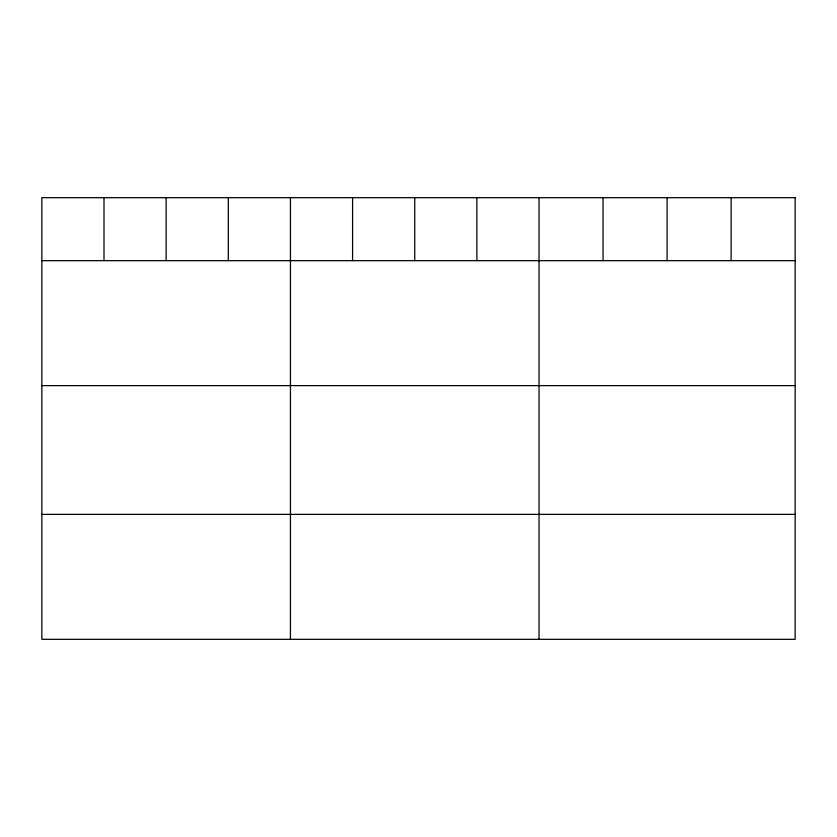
<?xml version="1.0" encoding="UTF-8"?>
<svg xmlns="http://www.w3.org/2000/svg" width="837" height="837" viewBox="0 0 837 837"><rect width="100%" height="100%" fill="white"/><g stroke="black" fill="none" stroke-linecap="round" stroke-linejoin="round"><path stroke-width="1.26" d="M41.85 260.673L795.15 260.673M41.85 385.627L795.15 385.627M41.85 514.368L795.15 514.368M731.119 197.678L731.119 260.673M667.089 197.678L667.089 260.673M603.058 197.678L603.058 260.673M539.028 197.678L539.028 639.322M476.881 197.678L476.881 260.673M414.733 197.678L414.733 260.673M352.586 197.678L352.586 260.673M290.439 197.678L290.439 639.322M228.292 197.678L228.292 260.673M166.144 197.678L166.144 260.673M103.997 197.678L103.997 260.673M795.15 197.678L41.85 197.678L41.85 639.322L795.15 639.322L795.15 197.678"/></g></svg>
